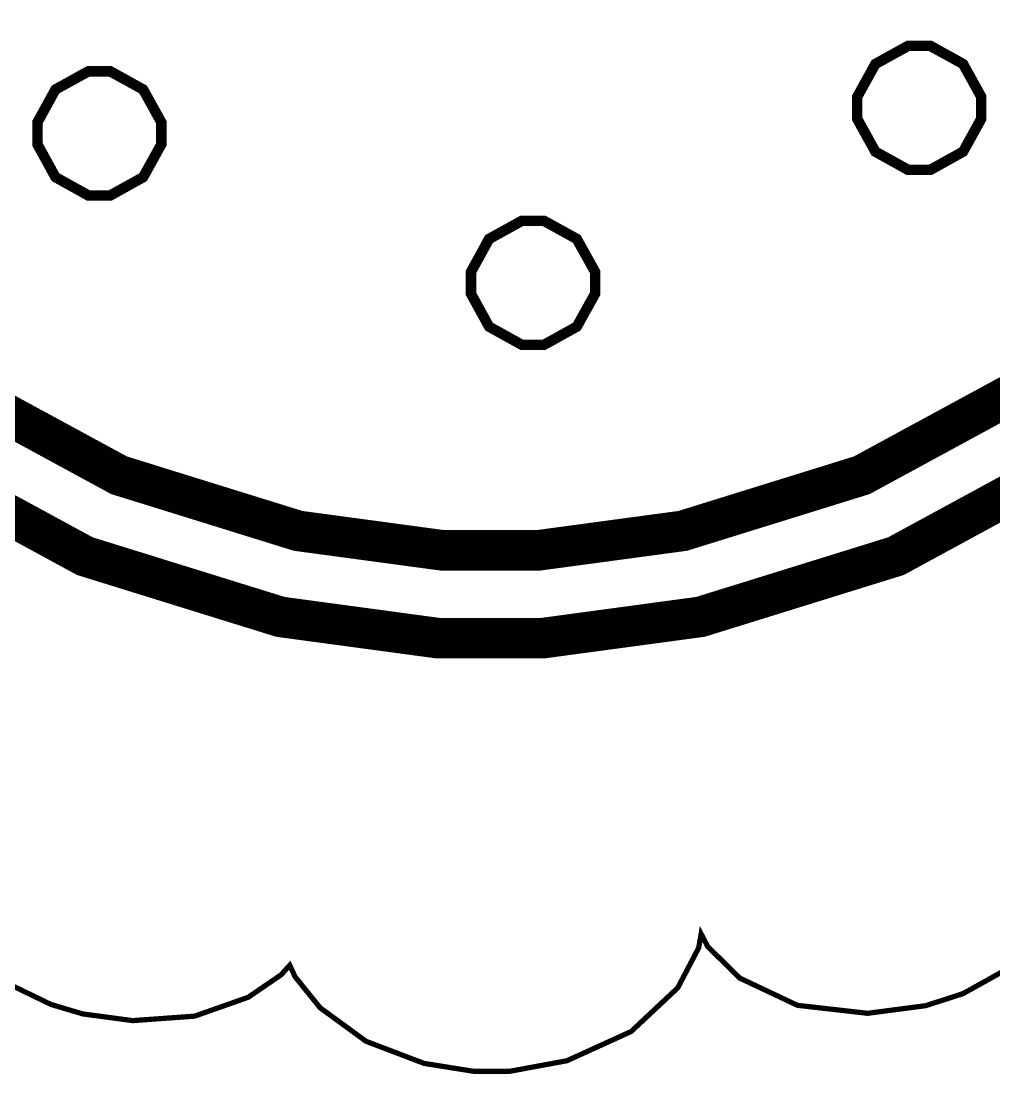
# Model space of a CAD drawing. Extents: x 0.7 to 27.4, y 1.6 to 10.2.
# Drawn here: x 4.814 to 5.31, y 4.942 to 5.48 of the extents above; entities that cross this region are included whole.
import ezdxf

# ---------------------------------------------------------------- set-up
doc = ezdxf.new("R2010")
doc.units = 0
doc.header["$MEASUREMENT"] = 0
doc.layers.add('Layer1', color=50, linetype='Continuous')

msp = doc.modelspace()

# ---------------------------------------------------------------- linework, layer by layer
at = {"color": 0}
for points, const_width in [([(4.75592, 5.25553), (4.84625, 5.20649), (4.94607, 5.17551), (5.02647, 5.16465), (5.05328, 5.16465), (5.08003, 5.16465), (5.16043, 5.17551), (5.26025, 5.20649), (5.35058, 5.25553), (5.42931, 5.32047), (5.49425, 5.39919), (5.54329, 5.48953), (5.57428, 5.58942), (5.58513, 5.66982), (5.58513, 5.69656), (5.58513, 5.72336), (5.57428, 5.80376), (5.54329, 5.9036), (5.49425, 5.99393)], 0.02067), ([(4.75592, 5.25553), (4.84625, 5.20649), (4.94607, 5.17551), (5.02647, 5.16465), (5.05328, 5.16465), (5.08003, 5.16465), (5.16043, 5.17551), (5.26025, 5.20649), (5.35058, 5.25553), (5.42931, 5.32047), (5.49425, 5.39919), (5.54329, 5.48953), (5.57428, 5.58942), (5.58513, 5.66982), (5.58513, 5.69656), (5.58513, 5.72336), (5.57428, 5.80376), (5.54329, 5.9036), (5.49425, 5.99393)], 0.02067), ([(4.75592, 5.25553), (4.84625, 5.20649), (4.94607, 5.17551), (5.02647, 5.16465), (5.05328, 5.16465), (5.08003, 5.16465), (5.16043, 5.17551), (5.26025, 5.20649), (5.35058, 5.25553), (5.42931, 5.32047), (5.49425, 5.39919), (5.54329, 5.48953), (5.57428, 5.58942), (5.58513, 5.66982), (5.58513, 5.69656), (5.58513, 5.72336), (5.57428, 5.80376), (5.54329, 5.9036), (5.49425, 5.99393)], 0.02067), ([(4.75592, 5.25553), (4.84625, 5.20649), (4.94607, 5.17551), (5.02647, 5.16465), (5.05328, 5.16465), (5.08003, 5.16465), (5.16043, 5.17551), (5.26025, 5.20649), (5.35058, 5.25553), (5.42931, 5.32047), (5.49425, 5.39919), (5.54329, 5.48953), (5.57428, 5.58936), (5.58513, 5.66976), (5.58513, 5.6965), (5.58513, 5.72331), (5.57428, 5.80371), (5.54329, 5.9036), (5.49425, 5.99393)], 0.02067), ([(4.75592, 5.25553), (4.84625, 5.20649), (4.94607, 5.17551), (5.02647, 5.16465), (5.05328, 5.16465), (5.08003, 5.16465), (5.16043, 5.17551), (5.26025, 5.20649), (5.35058, 5.25553), (5.42931, 5.32047), (5.49425, 5.39919), (5.54329, 5.48953), (5.57428, 5.58936), (5.58513, 5.66976), (5.58513, 5.6965), (5.58513, 5.72331), (5.57428, 5.80371), (5.54329, 5.9036), (5.49425, 5.99393)], 0.02067), ([(4.75592, 5.25553), (4.84625, 5.20649), (4.94607, 5.17551), (5.02647, 5.16465), (5.05328, 5.16465), (5.08003, 5.16465), (5.16043, 5.17551), (5.26025, 5.20649), (5.35058, 5.25553), (5.42931, 5.32047), (5.49425, 5.39919), (5.54329, 5.48953), (5.57428, 5.58936), (5.58513, 5.66976), (5.58513, 5.6965), (5.58513, 5.72331), (5.57428, 5.80371), (5.54329, 5.9036), (5.49425, 5.99393)], 0.02067), ([(4.75592, 5.25553), (4.84625, 5.20649), (4.94607, 5.17551), (5.02647, 5.16465), (5.05328, 5.16465), (5.08003, 5.16465), (5.16043, 5.17551), (5.26025, 5.20649), (5.35058, 5.25553), (5.42931, 5.32047), (5.49425, 5.39919), (5.54329, 5.48953), (5.57428, 5.58936), (5.58513, 5.66976), (5.58513, 5.6965), (5.58513, 5.72331), (5.57428, 5.80371), (5.54329, 5.9036), (5.49425, 5.99393)], 0.02067), ([(4.75592, 5.25553), (4.84625, 5.20649), (4.94607, 5.17551), (5.02647, 5.16465), (5.05328, 5.16465), (5.08003, 5.16465), (5.16043, 5.17551), (5.26025, 5.20649), (5.35058, 5.25553), (5.42931, 5.32047), (5.49425, 5.39919), (5.54329, 5.48953), (5.57428, 5.58936), (5.58513, 5.66976), (5.58513, 5.6965), (5.58513, 5.72331), (5.57428, 5.80371), (5.54329, 5.90354), (5.49425, 5.99393)], 0.02067), ([(4.75592, 5.25553), (4.84625, 5.20649), (4.94607, 5.17551), (5.02647, 5.16465), (5.05328, 5.16465), (5.08003, 5.16465), (5.16043, 5.17551), (5.26025, 5.20649), (5.35058, 5.25553), (5.42931, 5.32047), (5.49425, 5.39919), (5.54329, 5.48953), (5.57428, 5.58936), (5.58513, 5.66976), (5.58513, 5.6965), (5.58513, 5.72331), (5.57428, 5.80371), (5.54329, 5.90354), (5.49425, 5.99393)], 0.02067), ([(4.75592, 5.25553), (4.84625, 5.20649), (4.94607, 5.17551), (5.02647, 5.16465), (5.05328, 5.16465), (5.08003, 5.16465), (5.16043, 5.17551), (5.26025, 5.20649), (5.35058, 5.25553), (5.42931, 5.32047), (5.49425, 5.39919), (5.54329, 5.48953), (5.57428, 5.58936), (5.58513, 5.66976), (5.58513, 5.6965), (5.58513, 5.72331), (5.57428, 5.80371), (5.54329, 5.90354), (5.49425, 5.99387)], 0.02067), ([(4.75592, 5.25553), (4.84625, 5.20649), (4.94607, 5.17551), (5.02647, 5.16465), (5.05328, 5.16465), (5.08003, 5.16465), (5.16043, 5.17551), (5.26025, 5.20649), (5.35058, 5.25553), (5.42931, 5.32047), (5.49425, 5.39919), (5.54329, 5.48953), (5.57428, 5.58936), (5.58513, 5.66976), (5.58513, 5.6965), (5.58513, 5.72331), (5.57428, 5.80371), (5.54329, 5.90354), (5.49425, 5.99387)], 0.02067), ([(4.75592, 5.25553), (4.84625, 5.20649), (4.94607, 5.17551), (5.02647, 5.16465), (5.05328, 5.16465), (5.08003, 5.16465), (5.16043, 5.17551), (5.26025, 5.20649), (5.35058, 5.25553), (5.42931, 5.32047), (5.49425, 5.39919), (5.54329, 5.48953), (5.57428, 5.58936), (5.58513, 5.66976), (5.58513, 5.6965), (5.58513, 5.72331), (5.57428, 5.80371), (5.54329, 5.90354), (5.49425, 5.99387)], 0.02067), ([(4.75592, 5.25553), (4.84625, 5.20649), (4.94607, 5.17551), (5.02647, 5.16465), (5.05328, 5.16465), (5.08003, 5.16465), (5.16043, 5.17551), (5.26025, 5.20649), (5.35058, 5.25553), (5.42931, 5.32047), (5.49425, 5.39919), (5.54329, 5.48953), (5.57428, 5.58936), (5.58513, 5.66976), (5.58513, 5.6965), (5.58513, 5.72331), (5.57428, 5.80371), (5.54329, 5.90354), (5.49425, 5.99387)], 0.02067), ([(4.75592, 5.25553), (4.84625, 5.20649), (4.94607, 5.17551), (5.02647, 5.16465), (5.05328, 5.16465), (5.08003, 5.16465), (5.16043, 5.17551), (5.26025, 5.20649), (5.35058, 5.25553), (5.42931, 5.32047), (5.49425, 5.39919), (5.54329, 5.48953), (5.57428, 5.58936), (5.58513, 5.66976), (5.58513, 5.6965), (5.58513, 5.72331), (5.57428, 5.80371), (5.54329, 5.90354), (5.49425, 5.99387)], 0.02067), ([(4.75592, 5.25549), (4.84625, 5.20643), (4.94607, 5.17546), (5.02647, 5.16461), (5.05328, 5.16461), (5.08003, 5.16461), (5.16043, 5.17546), (5.26025, 5.20643), (5.35058, 5.25549), (5.42931, 5.32042), (5.49425, 5.39914), (5.54329, 5.48953), (5.57428, 5.58936), (5.58513, 5.66976), (5.58513, 5.6965), (5.58513, 5.72331), (5.57428, 5.80371), (5.54329, 5.90354), (5.49425, 5.99387)], 0.02067), ([(4.75592, 5.25549), (4.84625, 5.20643), (4.94607, 5.17546), (5.02647, 5.16461), (5.05328, 5.16461), (5.08003, 5.16461), (5.16043, 5.17546), (5.26025, 5.20643), (5.35058, 5.25549), (5.42931, 5.32042), (5.49425, 5.39914), (5.54329, 5.48947), (5.57428, 5.58936), (5.58513, 5.66976), (5.58513, 5.6965), (5.58513, 5.72331), (5.57428, 5.80371), (5.54329, 5.90354), (5.49425, 5.99387)], 0.02067), ([(4.75592, 5.25549), (4.84625, 5.20643), (4.94607, 5.17546), (5.02647, 5.16461), (5.05328, 5.16461), (5.08003, 5.16461), (5.16043, 5.17546), (5.26025, 5.20643), (5.35058, 5.25549), (5.42931, 5.32042), (5.49425, 5.39914), (5.54329, 5.48947), (5.57428, 5.58936), (5.58513, 5.66976), (5.58513, 5.6965), (5.58513, 5.72331), (5.57428, 5.80371), (5.54329, 5.90354), (5.49425, 5.99387)], 0.02067), ([(4.75592, 5.25549), (4.84625, 5.20643), (4.94607, 5.17546), (5.02647, 5.16461), (5.05328, 5.16461), (5.08003, 5.16461), (5.16043, 5.17546), (5.26025, 5.20643), (5.35058, 5.25549), (5.42931, 5.32042), (5.49425, 5.39914), (5.54329, 5.48947), (5.57428, 5.58936), (5.58513, 5.66976), (5.58513, 5.6965), (5.58513, 5.72331), (5.57428, 5.80371), (5.54329, 5.90354), (5.49425, 5.99387)], 0.02067), ([(4.75592, 5.25549), (4.84625, 5.20643), (4.94607, 5.17546), (5.02647, 5.16461), (5.05328, 5.16461), (5.08003, 5.16461), (5.16043, 5.17546), (5.26025, 5.20643), (5.35058, 5.25549), (5.42931, 5.32042), (5.49425, 5.39914), (5.54329, 5.48947), (5.57428, 5.58936), (5.58513, 5.66976), (5.58513, 5.6965), (5.58513, 5.72331), (5.57428, 5.80371), (5.54329, 5.90354), (5.49425, 5.99387)], 0.02067), ([(4.75592, 5.25549), (4.84625, 5.20643), (4.94607, 5.17546), (5.02647, 5.16461), (5.05328, 5.16461), (5.08003, 5.16461), (5.16043, 5.17546), (5.26025, 5.20643), (5.35058, 5.25549), (5.42931, 5.32042), (5.49425, 5.39914), (5.54329, 5.48947), (5.57428, 5.58931), (5.58513, 5.66971), (5.58513, 5.69646), (5.58513, 5.72325), (5.57428, 5.80365), (5.54329, 5.90354), (5.49425, 5.99387)], 0.02067), ([(4.75592, 5.25549), (4.84625, 5.20643), (4.94607, 5.17546), (5.02647, 5.16461), (5.05328, 5.16461), (5.08003, 5.16461), (5.16043, 5.17546), (5.26025, 5.20643), (5.35058, 5.25549), (5.42931, 5.32042), (5.49425, 5.39914), (5.54329, 5.48947), (5.57428, 5.58931), (5.58513, 5.66971), (5.58513, 5.69646), (5.58513, 5.72325), (5.57428, 5.80365), (5.54329, 5.90354), (5.49425, 5.99387)], 0.02067), ([(4.78093, 5.29269), (4.86367, 5.24778), (4.95508, 5.2194), (5.02869, 5.20947), (5.05328, 5.20947), (5.07781, 5.20947), (5.15142, 5.2194), (5.24283, 5.24778), (5.32557, 5.29269), (5.39763, 5.35215), (5.45708, 5.42426), (5.50201, 5.507), (5.53039, 5.59842), (5.54031, 5.67204), (5.54031, 5.69656), (5.54031, 5.72114), (5.53039, 5.79476), (5.50201, 5.88618), (5.45708, 5.96892)], 0.02067), ([(4.78093, 5.29269), (4.86367, 5.24778), (4.95508, 5.2194), (5.02869, 5.20947), (5.05328, 5.20947), (5.07781, 5.20947), (5.15142, 5.2194), (5.24283, 5.24778), (5.32557, 5.29269), (5.39763, 5.35215), (5.45708, 5.42426), (5.50201, 5.507), (5.53039, 5.59842), (5.54031, 5.67204), (5.54031, 5.69656), (5.54031, 5.72114), (5.53039, 5.79476), (5.50201, 5.88618), (5.45708, 5.96892)], 0.02067), ([(4.78093, 5.29269), (4.86367, 5.24778), (4.95508, 5.2194), (5.02869, 5.20947), (5.05328, 5.20947), (5.07781, 5.20947), (5.15142, 5.2194), (5.24283, 5.24778), (5.32557, 5.29269), (5.39763, 5.35215), (5.45708, 5.42426), (5.50201, 5.507), (5.53039, 5.59842), (5.54031, 5.67204), (5.54031, 5.69656), (5.54031, 5.72114), (5.53039, 5.79476), (5.50201, 5.88618), (5.45708, 5.96892)], 0.02067), ([(4.78093, 5.29269), (4.86367, 5.24778), (4.95508, 5.2194), (5.02869, 5.20947), (5.05328, 5.20947), (5.07781, 5.20947), (5.15142, 5.2194), (5.24283, 5.24778), (5.32557, 5.29269), (5.39763, 5.35215), (5.45708, 5.42421), (5.50201, 5.50694), (5.53039, 5.59836), (5.54031, 5.67199), (5.54031, 5.6965), (5.54031, 5.72108), (5.53039, 5.79471), (5.50201, 5.88612), (5.45708, 5.96886)], 0.02067), ([(4.78093, 5.29269), (4.86367, 5.24778), (4.95508, 5.2194), (5.02869, 5.20947), (5.05328, 5.20947), (5.07781, 5.20947), (5.15142, 5.2194), (5.24283, 5.24778), (5.32557, 5.29269), (5.39763, 5.35215), (5.45708, 5.42421), (5.50201, 5.50694), (5.53039, 5.59836), (5.54031, 5.67199), (5.54031, 5.6965), (5.54031, 5.72108), (5.53039, 5.79471), (5.50201, 5.88612), (5.45708, 5.96886)], 0.02067), ([(4.78093, 5.29269), (4.86367, 5.24778), (4.95508, 5.2194), (5.02869, 5.20947), (5.05328, 5.20947), (5.07781, 5.20947), (5.15142, 5.2194), (5.24283, 5.24778), (5.32557, 5.29269), (5.39763, 5.35215), (5.45708, 5.42421), (5.50201, 5.50694), (5.53039, 5.59836), (5.54031, 5.67199), (5.54031, 5.6965), (5.54031, 5.72108), (5.53039, 5.79471), (5.50201, 5.88612), (5.45708, 5.96886)], 0.02067), ([(4.78093, 5.29269), (4.86367, 5.24778), (4.95508, 5.2194), (5.02869, 5.20947), (5.05328, 5.20947), (5.07781, 5.20947), (5.15142, 5.2194), (5.24283, 5.24778), (5.32557, 5.29269), (5.39763, 5.35215), (5.45708, 5.42421), (5.50201, 5.50694), (5.53039, 5.59836), (5.54031, 5.67199), (5.54031, 5.6965), (5.54031, 5.72108), (5.53039, 5.79471), (5.50201, 5.88612), (5.45708, 5.96886)], 0.02067), ([(4.78093, 5.29269), (4.86367, 5.24778), (4.95508, 5.2194), (5.02869, 5.20947), (5.05328, 5.20947), (5.07781, 5.20947), (5.15142, 5.2194), (5.24283, 5.24778), (5.32557, 5.29269), (5.39763, 5.35215), (5.45708, 5.42421), (5.50201, 5.50694), (5.53039, 5.59836), (5.54031, 5.67199), (5.54031, 5.6965), (5.54031, 5.72108), (5.53039, 5.79471), (5.50201, 5.88612), (5.45708, 5.96886)], 0.02067), ([(4.78093, 5.29269), (4.86367, 5.24778), (4.95508, 5.2194), (5.02869, 5.20947), (5.05328, 5.20947), (5.07781, 5.20947), (5.15142, 5.2194), (5.24283, 5.24778), (5.32557, 5.29269), (5.39763, 5.35215), (5.45708, 5.42421), (5.50201, 5.50694), (5.53039, 5.59836), (5.54031, 5.67199), (5.54031, 5.6965), (5.54031, 5.72108), (5.53039, 5.79471), (5.50201, 5.88612), (5.45708, 5.96886)], 0.02067), ([(4.78093, 5.29264), (4.86367, 5.24778), (4.95508, 5.21935), (5.02869, 5.20942), (5.05328, 5.20942), (5.07781, 5.20942), (5.15142, 5.21935), (5.24283, 5.24772), (5.32557, 5.29264), (5.39763, 5.35211), (5.45708, 5.42421), (5.50201, 5.50694), (5.53039, 5.59836), (5.54031, 5.67199), (5.54031, 5.6965), (5.54031, 5.72108), (5.53039, 5.79471), (5.50201, 5.88612), (5.45708, 5.96886)], 0.02067), ([(4.78093, 5.29264), (4.86367, 5.24772), (4.95508, 5.21935), (5.02869, 5.20942), (5.05328, 5.20942), (5.07781, 5.20942), (5.15142, 5.21935), (5.24283, 5.24772), (5.32557, 5.29264), (5.39763, 5.35211), (5.45708, 5.42421), (5.50201, 5.50694), (5.53039, 5.59836), (5.54031, 5.67199), (5.54031, 5.6965), (5.54031, 5.72108), (5.53039, 5.79471), (5.50201, 5.88612), (5.45708, 5.96886)], 0.02067), ([(4.78093, 5.29264), (4.86367, 5.24772), (4.95508, 5.21935), (5.02869, 5.20942), (5.05328, 5.20942), (5.07781, 5.20942), (5.15142, 5.21935), (5.24283, 5.24772), (5.32557, 5.29264), (5.39763, 5.35211), (5.45708, 5.42421), (5.50201, 5.50694), (5.53039, 5.59836), (5.54031, 5.67199), (5.54031, 5.6965), (5.54031, 5.72108), (5.53039, 5.79471), (5.50201, 5.88612), (5.45708, 5.96886)], 0.02067), ([(4.78093, 5.29264), (4.86367, 5.24772), (4.95508, 5.21935), (5.02869, 5.20942), (5.05328, 5.20942), (5.07781, 5.20942), (5.15142, 5.21935), (5.24283, 5.24772), (5.32557, 5.29264), (5.39763, 5.35211), (5.45708, 5.42421), (5.50201, 5.50694), (5.53039, 5.59836), (5.54031, 5.67199), (5.54031, 5.6965), (5.54031, 5.72108), (5.53039, 5.79471), (5.50201, 5.88612), (5.45708, 5.96886)], 0.02067), ([(4.78093, 5.29264), (4.86367, 5.24772), (4.95508, 5.21935), (5.02869, 5.20942), (5.05328, 5.20942), (5.07781, 5.20942), (5.15142, 5.21935), (5.24283, 5.24772), (5.32557, 5.29264), (5.39763, 5.35211), (5.45708, 5.42421), (5.50201, 5.50694), (5.53039, 5.59836), (5.54031, 5.67199), (5.54031, 5.6965), (5.54031, 5.72108), (5.53039, 5.79471), (5.50201, 5.88612), (5.45708, 5.96886)], 0.02067), ([(4.78093, 5.29264), (4.86367, 5.24772), (4.95508, 5.21935), (5.02869, 5.20942), (5.05328, 5.20942), (5.07781, 5.20942), (5.15142, 5.21935), (5.24283, 5.24772), (5.32557, 5.29264), (5.39763, 5.35211), (5.45708, 5.42421), (5.50201, 5.50694), (5.53039, 5.59836), (5.54031, 5.67199), (5.54031, 5.6965), (5.54031, 5.72108), (5.53039, 5.79471), (5.50201, 5.88612), (5.45708, 5.96886)], 0.02067), ([(4.78093, 5.29264), (4.86367, 5.24772), (4.95508, 5.21935), (5.02869, 5.20942), (5.05328, 5.20942), (5.07781, 5.20942), (5.15142, 5.21935), (5.24283, 5.24772), (5.32557, 5.29264), (5.39763, 5.35211), (5.45708, 5.42421), (5.50201, 5.50694), (5.53039, 5.59836), (5.54031, 5.67199), (5.54031, 5.6965), (5.54031, 5.72108), (5.53039, 5.79471), (5.50201, 5.88612), (5.45708, 5.96886)], 0.02067), ([(4.78093, 5.29264), (4.86367, 5.24772), (4.95508, 5.21935), (5.02869, 5.20942), (5.05328, 5.20942), (5.07781, 5.20942), (5.15142, 5.21935), (5.24283, 5.24772), (5.32557, 5.29264), (5.39763, 5.35211), (5.45708, 5.42421), (5.50201, 5.50694), (5.53039, 5.59836), (5.54031, 5.67199), (5.54031, 5.6965), (5.54031, 5.72108), (5.53039, 5.79471), (5.50201, 5.88612), (5.45708, 5.96886)], 0.02067), ([(4.78093, 5.29264), (4.86367, 5.24772), (4.95508, 5.21935), (5.02869, 5.20942), (5.05328, 5.20942), (5.07781, 5.20942), (5.15142, 5.21935), (5.24283, 5.24772), (5.32557, 5.29264), (5.39763, 5.35211), (5.45708, 5.42421), (5.50201, 5.50694), (5.53039, 5.59836), (5.54031, 5.67199), (5.54031, 5.6965), (5.54031, 5.72108), (5.53039, 5.79471), (5.50201, 5.88612), (5.45708, 5.96886)], 0.02067), ([(4.78093, 5.29264), (4.86367, 5.24772), (4.95508, 5.21935), (5.02869, 5.20942), (5.05328, 5.20942), (5.07781, 5.20942), (5.15142, 5.21935), (5.24283, 5.24772), (5.32557, 5.29264), (5.39763, 5.35211), (5.45708, 5.42415), (5.50201, 5.50689), (5.53039, 5.59831), (5.54031, 5.67193), (5.54031, 5.69646), (5.54031, 5.72103), (5.53039, 5.79465), (5.50201, 5.88607), (5.45708, 5.96881)], 0.02067), ([(4.78093, 5.29264), (4.86367, 5.24772), (4.95508, 5.21935), (5.02869, 5.20942), (5.05328, 5.20942), (5.07781, 5.20942), (5.15142, 5.21935), (5.24283, 5.24772), (5.32557, 5.29264), (5.39763, 5.35211), (5.45708, 5.42415), (5.50201, 5.50689), (5.53039, 5.59831), (5.54031, 5.67193), (5.54031, 5.69646), (5.54031, 5.72103), (5.53039, 5.79465), (5.50201, 5.88607), (5.45708, 5.96881)], 0.02067), ([(4.78093, 5.29264), (4.86367, 5.24772), (4.95508, 5.21935), (5.02869, 5.20942), (5.05328, 5.20942), (5.07781, 5.20942), (5.15142, 5.21935), (5.24283, 5.24772), (5.32557, 5.29264), (5.39763, 5.35211), (5.45708, 5.42415), (5.50201, 5.50689), (5.53039, 5.59831), (5.54031, 5.67193), (5.54031, 5.69646), (5.54031, 5.72103), (5.53039, 5.79465), (5.50201, 5.88607), (5.45708, 5.96881)], 0.02067), ([(5.05328, 5.20947), (5.05328, 5.20942)], 0.02067), ([(5.05328, 5.16465), (5.05328, 5.16461)], 0.02067), ([(5.32275, 4.99897), (5.29465, 4.98329), (5.28467, 4.98004), (5.27533, 4.97706), (5.24582, 4.97319), (5.21001, 4.97726), (5.18056, 4.99115), (5.16417, 5.00726), (5.16081, 5.01372), (5.15956, 5.00657), (5.14887, 4.98617), (5.12511, 4.96392), (5.09233, 4.949), (5.06304, 4.94358), (5.05328, 4.94358), (5.04476, 4.94358), (5.01937, 4.94764), (4.98981, 4.95888), (4.96631, 4.97601), (4.95356, 4.99181), (4.95079, 4.99772), (4.9464, 4.99283), (4.92964, 4.98139), (4.90224, 4.97174), (4.87067, 4.96946), (4.84517, 4.97287), (4.83708, 4.97526), (4.82894, 4.97771), (4.80572, 4.98893)], 0.00266)]:
    msp.add_lwpolyline(points, dxfattribs=dict(at, const_width=const_width))
at = {"layer": 'Layer1', "color": 2, "const_width": 0.00531}
for points in [[(5.27219, 5.4669), (5.26654, 5.4669), (5.24978, 5.45763), (5.2405, 5.44086), (5.2405, 5.43522), (5.2405, 5.42964), (5.24978, 5.41287), (5.26654, 5.4036), (5.27219, 5.4036), (5.27778, 5.4036), (5.29454, 5.41287), (5.30382, 5.42964), (5.30382, 5.43522), (5.30382, 5.44086), (5.29454, 5.45763), (5.27778, 5.4669), (5.27219, 5.4669)], [(5.27219, 5.46685), (5.26654, 5.46685), (5.24978, 5.45763), (5.2405, 5.44086), (5.2405, 5.43522), (5.2405, 5.42964), (5.24978, 5.41287), (5.26654, 5.4036), (5.27219, 5.4036), (5.27778, 5.4036), (5.29454, 5.41287), (5.30382, 5.42964), (5.30382, 5.43522), (5.30382, 5.44086), (5.29454, 5.45763), (5.27778, 5.46685), (5.27219, 5.46685)], [(5.27219, 5.46685), (5.26654, 5.46685), (5.24978, 5.45763), (5.2405, 5.44086), (5.2405, 5.43522), (5.2405, 5.42964), (5.24978, 5.41287), (5.26654, 5.4036), (5.27219, 5.4036), (5.27778, 5.4036), (5.29454, 5.41287), (5.30382, 5.42964), (5.30382, 5.43522), (5.30382, 5.44086), (5.29454, 5.45763), (5.27778, 5.46685), (5.27219, 5.46685)], [(5.27219, 5.46685), (5.26654, 5.46685), (5.24978, 5.45763), (5.2405, 5.44086), (5.2405, 5.43522), (5.2405, 5.42964), (5.24978, 5.41287), (5.26654, 5.4036), (5.27219, 5.4036), (5.27778, 5.4036), (5.29454, 5.41287), (5.30382, 5.42964), (5.30382, 5.43522), (5.30382, 5.44086), (5.29454, 5.45763), (5.27778, 5.46685), (5.27219, 5.46685)], [(5.27219, 5.46685), (5.26654, 5.46685), (5.24978, 5.45763), (5.2405, 5.44086), (5.2405, 5.43522), (5.2405, 5.42964), (5.24978, 5.41287), (5.26654, 5.4036), (5.27219, 5.4036), (5.27778, 5.4036), (5.29454, 5.41287), (5.30382, 5.42964), (5.30382, 5.43522), (5.30382, 5.44086), (5.29454, 5.45763), (5.27778, 5.46685), (5.27219, 5.46685)], [(5.27219, 5.46685), (5.26654, 5.46685), (5.24978, 5.45763), (5.2405, 5.44086), (5.2405, 5.43522), (5.2405, 5.42964), (5.24978, 5.41287), (5.26654, 5.4036), (5.27219, 5.4036), (5.27778, 5.4036), (5.29454, 5.41287), (5.30382, 5.42964), (5.30382, 5.43522), (5.30382, 5.44086), (5.29454, 5.45763), (5.27778, 5.46685), (5.27219, 5.46685)], [(5.27219, 5.46685), (5.26654, 5.46685), (5.24978, 5.45763), (5.2405, 5.44086), (5.2405, 5.43522), (5.2405, 5.42964), (5.24978, 5.41287), (5.26654, 5.4036), (5.27219, 5.4036), (5.27778, 5.4036), (5.29454, 5.41287), (5.30382, 5.42964), (5.30382, 5.43522), (5.30382, 5.44086), (5.29454, 5.45763), (5.27778, 5.46685), (5.27219, 5.46685)], [(5.27219, 5.46685), (5.26654, 5.46685), (5.24978, 5.45763), (5.2405, 5.44086), (5.2405, 5.43522), (5.2405, 5.42964), (5.24978, 5.41287), (5.26654, 5.4036), (5.27219, 5.4036), (5.27778, 5.4036), (5.29454, 5.41287), (5.30382, 5.42964), (5.30382, 5.43522), (5.30382, 5.44086), (5.29454, 5.45763), (5.27778, 5.46685), (5.27219, 5.46685)], [(5.27219, 5.46685), (5.26654, 5.46685), (5.24978, 5.45763), (5.2405, 5.44086), (5.2405, 5.43522), (5.2405, 5.42964), (5.24978, 5.41287), (5.26654, 5.4036), (5.27219, 5.4036), (5.27778, 5.4036), (5.29454, 5.41287), (5.30382, 5.42964), (5.30382, 5.43522), (5.30382, 5.44086), (5.29454, 5.45763), (5.27778, 5.46685), (5.27219, 5.46685)], [(5.27219, 5.46685), (5.26654, 5.46685), (5.24978, 5.45763), (5.2405, 5.44086), (5.2405, 5.43522), (5.2405, 5.42964), (5.24978, 5.41287), (5.26654, 5.4036), (5.27219, 5.4036), (5.27778, 5.4036), (5.29454, 5.41287), (5.30382, 5.42964), (5.30382, 5.43522), (5.30382, 5.44086), (5.29454, 5.45763), (5.27778, 5.46685), (5.27219, 5.46685)], [(5.27219, 5.46685), (5.26654, 5.46685), (5.24978, 5.45763), (5.2405, 5.44086), (5.2405, 5.43522), (5.2405, 5.42964), (5.24978, 5.41287), (5.26654, 5.4036), (5.27219, 5.4036), (5.27778, 5.4036), (5.29454, 5.41287), (5.30382, 5.42964), (5.30382, 5.43522), (5.30382, 5.44086), (5.29454, 5.45763), (5.27778, 5.46685), (5.27219, 5.46685)], [(5.27219, 5.46685), (5.26654, 5.46685), (5.24978, 5.45763), (5.2405, 5.44086), (5.2405, 5.43522), (5.2405, 5.42964), (5.24978, 5.41287), (5.26654, 5.4036), (5.27219, 5.4036), (5.27778, 5.4036), (5.29454, 5.41287), (5.30382, 5.42964), (5.30382, 5.43522), (5.30382, 5.44086), (5.29454, 5.45763), (5.27778, 5.46685), (5.27219, 5.46685)], [(5.27219, 5.46685), (5.26654, 5.46685), (5.24978, 5.45763), (5.2405, 5.44086), (5.2405, 5.43522), (5.2405, 5.42964), (5.24978, 5.41287), (5.26654, 5.40354), (5.27219, 5.40354), (5.27778, 5.40354), (5.29454, 5.41287), (5.30382, 5.42964), (5.30382, 5.43522), (5.30382, 5.44086), (5.29454, 5.45763), (5.27778, 5.46685), (5.27219, 5.46685)], [(5.27219, 5.46685), (5.26654, 5.46685), (5.24978, 5.45763), (5.2405, 5.44086), (5.2405, 5.43522), (5.2405, 5.42964), (5.24978, 5.41287), (5.26654, 5.40354), (5.27219, 5.40354), (5.27778, 5.40354), (5.29454, 5.41287), (5.30382, 5.42964), (5.30382, 5.43522), (5.30382, 5.44086), (5.29454, 5.45763), (5.27778, 5.46685), (5.27219, 5.46685)], [(5.27219, 5.46685), (5.26654, 5.46685), (5.24978, 5.45763), (5.2405, 5.44086), (5.2405, 5.43522), (5.2405, 5.42964), (5.24978, 5.41287), (5.26654, 5.40354), (5.27219, 5.40354), (5.27778, 5.40354), (5.29454, 5.41287), (5.30382, 5.42964), (5.30382, 5.43522), (5.30382, 5.44086), (5.29454, 5.45763), (5.27778, 5.46685), (5.27219, 5.46685)], [(5.27219, 5.46685), (5.26654, 5.46685), (5.24978, 5.45763), (5.2405, 5.44086), (5.2405, 5.43522), (5.2405, 5.42964), (5.24978, 5.41287), (5.26654, 5.40354), (5.27219, 5.40354), (5.27778, 5.40354), (5.29454, 5.41287), (5.30382, 5.42964), (5.30382, 5.43522), (5.30382, 5.44086), (5.29454, 5.45763), (5.27778, 5.46685), (5.27219, 5.46685)], [(5.27219, 5.46685), (5.26654, 5.46685), (5.24978, 5.45763), (5.2405, 5.44086), (5.2405, 5.43522), (5.2405, 5.42964), (5.24978, 5.41287), (5.26654, 5.40354), (5.27219, 5.40354), (5.27778, 5.40354), (5.29454, 5.41287), (5.30382, 5.42964), (5.30382, 5.43522), (5.30382, 5.44086), (5.29454, 5.45763), (5.27778, 5.46685), (5.27219, 5.46685)], [(5.27219, 5.46685), (5.26654, 5.46685), (5.24978, 5.45763), (5.2405, 5.44086), (5.2405, 5.43522), (5.2405, 5.42964), (5.24978, 5.41287), (5.26654, 5.40354), (5.27219, 5.40354), (5.27778, 5.40354), (5.29454, 5.41287), (5.30382, 5.42964), (5.30382, 5.43522), (5.30382, 5.44086), (5.29454, 5.45763), (5.27778, 5.46685), (5.27219, 5.46685)], [(5.27219, 5.46685), (5.26654, 5.46685), (5.24978, 5.45763), (5.2405, 5.44086), (5.2405, 5.43522), (5.2405, 5.42964), (5.24978, 5.41287), (5.26654, 5.40354), (5.27219, 5.40354), (5.27778, 5.40354), (5.29454, 5.41287), (5.30382, 5.42964), (5.30382, 5.43522), (5.30382, 5.44086), (5.29454, 5.45763), (5.27778, 5.46685), (5.27219, 5.46685)], [(5.27219, 5.46685), (5.26654, 5.46685), (5.24978, 5.45763), (5.2405, 5.44086), (5.2405, 5.43522), (5.2405, 5.42964), (5.24978, 5.41287), (5.26654, 5.40354), (5.27219, 5.40354), (5.27778, 5.40354), (5.29454, 5.41287), (5.30382, 5.42964), (5.30382, 5.43522), (5.30382, 5.44086), (5.29454, 5.45763), (5.27778, 5.46685), (5.27219, 5.46685)], [(5.27219, 5.46685), (5.26654, 5.46685), (5.24978, 5.45763), (5.2405, 5.44086), (5.2405, 5.43522), (5.2405, 5.42964), (5.24978, 5.41287), (5.26654, 5.40354), (5.27219, 5.40354), (5.27778, 5.40354), (5.29454, 5.41287), (5.30382, 5.42964), (5.30382, 5.43522), (5.30382, 5.44086), (5.29454, 5.45763), (5.27778, 5.46685), (5.27219, 5.46685)], [(4.85363, 5.45389), (4.84799, 5.45389), (4.83122, 5.44461), (4.822, 5.42785), (4.822, 5.42219), (4.822, 5.41661), (4.83122, 5.39985), (4.84799, 5.39057), (4.85363, 5.39057), (4.85921, 5.39057), (4.87597, 5.39985), (4.88525, 5.41661), (4.88525, 5.42219), (4.88525, 5.42785), (4.87597, 5.44461), (4.85921, 5.45389), (4.85363, 5.45389)], [(4.85363, 5.45383), (4.84799, 5.45383), (4.83122, 5.44461), (4.822, 5.42785), (4.822, 5.42219), (4.822, 5.41661), (4.83122, 5.39985), (4.84799, 5.39057), (4.85363, 5.39057), (4.85921, 5.39057), (4.87597, 5.39985), (4.88525, 5.41661), (4.88525, 5.42219), (4.88525, 5.42785), (4.87597, 5.44461), (4.85921, 5.45383), (4.85363, 5.45383)], [(4.85363, 5.45383), (4.84799, 5.45383), (4.83122, 5.44461), (4.822, 5.42785), (4.822, 5.42219), (4.822, 5.41661), (4.83122, 5.39985), (4.84799, 5.39057), (4.85363, 5.39057), (4.85921, 5.39057), (4.87597, 5.39985), (4.88525, 5.41661), (4.88525, 5.42219), (4.88525, 5.42785), (4.87597, 5.44461), (4.85921, 5.45383), (4.85363, 5.45383)], [(4.85363, 5.45383), (4.84799, 5.45383), (4.83122, 5.44461), (4.822, 5.42785), (4.822, 5.42219), (4.822, 5.41661), (4.83122, 5.39985), (4.84799, 5.39057), (4.85363, 5.39057), (4.85921, 5.39057), (4.87597, 5.39985), (4.88525, 5.41661), (4.88525, 5.42219), (4.88525, 5.42785), (4.87597, 5.44461), (4.85921, 5.45383), (4.85363, 5.45383)], [(4.85363, 5.45383), (4.84799, 5.45383), (4.83122, 5.44461), (4.822, 5.42785), (4.822, 5.42219), (4.822, 5.41661), (4.83122, 5.39985), (4.84799, 5.39057), (4.85363, 5.39057), (4.85921, 5.39057), (4.87597, 5.39985), (4.88525, 5.41661), (4.88525, 5.42219), (4.88525, 5.42785), (4.87597, 5.44461), (4.85921, 5.45383), (4.85363, 5.45383)], [(4.85363, 5.45383), (4.84799, 5.45383), (4.83122, 5.44461), (4.822, 5.42785), (4.822, 5.42219), (4.822, 5.41661), (4.83122, 5.39985), (4.84799, 5.39057), (4.85363, 5.39057), (4.85921, 5.39057), (4.87597, 5.39985), (4.88525, 5.41661), (4.88525, 5.42219), (4.88525, 5.42785), (4.87597, 5.44461), (4.85921, 5.45383), (4.85363, 5.45383)], [(4.85363, 5.45383), (4.84799, 5.45383), (4.83122, 5.44461), (4.822, 5.42785), (4.822, 5.42219), (4.822, 5.41661), (4.83122, 5.39985), (4.84799, 5.39057), (4.85363, 5.39057), (4.85921, 5.39057), (4.87597, 5.39985), (4.88525, 5.41661), (4.88525, 5.42219), (4.88525, 5.42785), (4.87597, 5.44461), (4.85921, 5.45383), (4.85363, 5.45383)], [(4.85363, 5.45383), (4.84799, 5.45383), (4.83122, 5.44461), (4.822, 5.42785), (4.822, 5.42219), (4.822, 5.41661), (4.83122, 5.39985), (4.84799, 5.39057), (4.85363, 5.39057), (4.85921, 5.39057), (4.87597, 5.39985), (4.88525, 5.41661), (4.88525, 5.42219), (4.88525, 5.42785), (4.87597, 5.44461), (4.85921, 5.45383), (4.85363, 5.45383)], [(4.85363, 5.45383), (4.84799, 5.45383), (4.83122, 5.44461), (4.822, 5.42785), (4.822, 5.42219), (4.822, 5.41661), (4.83122, 5.39985), (4.84799, 5.39057), (4.85363, 5.39057), (4.85921, 5.39057), (4.87597, 5.39985), (4.88525, 5.41661), (4.88525, 5.42219), (4.88525, 5.42785), (4.87597, 5.44461), (4.85921, 5.45383), (4.85363, 5.45383)], [(4.85363, 5.45383), (4.84799, 5.45383), (4.83122, 5.44461), (4.822, 5.42785), (4.822, 5.42219), (4.822, 5.41661), (4.83122, 5.39985), (4.84799, 5.39057), (4.85363, 5.39057), (4.85921, 5.39057), (4.87597, 5.39985), (4.88525, 5.41661), (4.88525, 5.42219), (4.88525, 5.42785), (4.87597, 5.44461), (4.85921, 5.45383), (4.85363, 5.45383)], [(4.85363, 5.45383), (4.84799, 5.45383), (4.83122, 5.44461), (4.822, 5.42785), (4.822, 5.42219), (4.822, 5.41661), (4.83122, 5.39985), (4.84799, 5.39057), (4.85363, 5.39057), (4.85921, 5.39057), (4.87597, 5.39985), (4.88525, 5.41661), (4.88525, 5.42219), (4.88525, 5.42785), (4.87597, 5.44461), (4.85921, 5.45383), (4.85363, 5.45383)], [(4.85363, 5.45383), (4.84799, 5.45383), (4.83122, 5.44461), (4.822, 5.42785), (4.822, 5.42219), (4.822, 5.41661), (4.83122, 5.39985), (4.84799, 5.39057), (4.85363, 5.39057), (4.85921, 5.39057), (4.87597, 5.39985), (4.88525, 5.41661), (4.88525, 5.42219), (4.88525, 5.42785), (4.87597, 5.44461), (4.85921, 5.45383), (4.85363, 5.45383)], [(4.85363, 5.45383), (4.84799, 5.45383), (4.83122, 5.44461), (4.822, 5.42785), (4.822, 5.42219), (4.822, 5.41661), (4.83122, 5.39985), (4.84799, 5.39051), (4.85363, 5.39051), (4.85921, 5.39051), (4.87597, 5.39985), (4.88525, 5.41661), (4.88525, 5.42219), (4.88525, 5.42785), (4.87597, 5.44461), (4.85921, 5.45383), (4.85363, 5.45383)], [(4.85363, 5.45383), (4.84799, 5.45383), (4.83122, 5.44461), (4.822, 5.42785), (4.822, 5.42219), (4.822, 5.41661), (4.83122, 5.39985), (4.84799, 5.39051), (4.85363, 5.39051), (4.85921, 5.39051), (4.87597, 5.39985), (4.88525, 5.41661), (4.88525, 5.42219), (4.88525, 5.42785), (4.87597, 5.44461), (4.85921, 5.45383), (4.85363, 5.45383)], [(4.85363, 5.45383), (4.84799, 5.45383), (4.83122, 5.44461), (4.822, 5.42785), (4.822, 5.42219), (4.822, 5.41661), (4.83122, 5.39985), (4.84799, 5.39051), (4.85363, 5.39051), (4.85921, 5.39051), (4.87597, 5.39985), (4.88525, 5.41661), (4.88525, 5.42219), (4.88525, 5.42785), (4.87597, 5.44461), (4.85921, 5.45383), (4.85363, 5.45383)], [(4.85363, 5.45383), (4.84799, 5.45383), (4.83122, 5.44461), (4.822, 5.42785), (4.822, 5.42219), (4.822, 5.41661), (4.83122, 5.39985), (4.84799, 5.39051), (4.85363, 5.39051), (4.85921, 5.39051), (4.87597, 5.39985), (4.88525, 5.41661), (4.88525, 5.42219), (4.88525, 5.42785), (4.87597, 5.44461), (4.85921, 5.45383), (4.85363, 5.45383)], [(4.85363, 5.45383), (4.84799, 5.45383), (4.83122, 5.44461), (4.822, 5.42785), (4.822, 5.42219), (4.822, 5.41661), (4.83122, 5.39985), (4.84799, 5.39051), (4.85363, 5.39051), (4.85921, 5.39051), (4.87597, 5.39985), (4.88525, 5.41661), (4.88525, 5.42219), (4.88525, 5.42785), (4.87597, 5.44461), (4.85921, 5.45383), (4.85363, 5.45383)], [(4.85363, 5.45383), (4.84799, 5.45383), (4.83122, 5.44461), (4.822, 5.42785), (4.822, 5.42219), (4.822, 5.41661), (4.83122, 5.39985), (4.84799, 5.39051), (4.85363, 5.39051), (4.85921, 5.39051), (4.87597, 5.39985), (4.88525, 5.41661), (4.88525, 5.42219), (4.88525, 5.42785), (4.87597, 5.44461), (4.85921, 5.45383), (4.85363, 5.45383)], [(4.85363, 5.45383), (4.84799, 5.45383), (4.83122, 5.44461), (4.822, 5.42785), (4.822, 5.42219), (4.822, 5.41661), (4.83122, 5.39985), (4.84799, 5.39051), (4.85363, 5.39051), (4.85921, 5.39051), (4.87597, 5.39985), (4.88525, 5.41661), (4.88525, 5.42219), (4.88525, 5.42785), (4.87597, 5.44461), (4.85921, 5.45383), (4.85363, 5.45383)], [(4.85363, 5.45383), (4.84799, 5.45383), (4.83122, 5.44461), (4.822, 5.42785), (4.822, 5.42219), (4.822, 5.41661), (4.83122, 5.39985), (4.84799, 5.39051), (4.85363, 5.39051), (4.85921, 5.39051), (4.87597, 5.39985), (4.88525, 5.41661), (4.88525, 5.42219), (4.88525, 5.42785), (4.87597, 5.44461), (4.85921, 5.45383), (4.85363, 5.45383)], [(4.85363, 5.45383), (4.84799, 5.45383), (4.83122, 5.44461), (4.822, 5.42785), (4.822, 5.42219), (4.822, 5.41661), (4.83122, 5.39985), (4.84799, 5.39051), (4.85363, 5.39051), (4.85921, 5.39051), (4.87597, 5.39985), (4.88525, 5.41661), (4.88525, 5.42219), (4.88525, 5.42785), (4.87597, 5.44461), (4.85921, 5.45383), (4.85363, 5.45383)], [(5.07497, 5.37761), (5.06933, 5.37761), (5.05257, 5.36838), (5.04335, 5.35157), (5.04335, 5.34592), (5.04335, 5.34033), (5.05257, 5.32357), (5.06933, 5.31429), (5.07497, 5.31429), (5.08057, 5.31429), (5.09733, 5.32357), (5.10667, 5.34033), (5.10667, 5.34592), (5.10667, 5.35157), (5.09733, 5.36838), (5.08057, 5.37761), (5.07497, 5.37761)], [(5.07497, 5.37761), (5.06933, 5.37761), (5.05257, 5.36833), (5.04335, 5.35157), (5.04335, 5.34592), (5.04335, 5.34033), (5.05257, 5.32357), (5.06933, 5.31429), (5.07497, 5.31429), (5.08057, 5.31429), (5.09733, 5.32357), (5.10667, 5.34033), (5.10667, 5.34592), (5.10667, 5.35157), (5.09733, 5.36833), (5.08057, 5.37761), (5.07497, 5.37761)], [(5.07497, 5.37756), (5.06933, 5.37756), (5.05257, 5.36833), (5.04335, 5.35157), (5.04335, 5.34592), (5.04335, 5.34033), (5.05257, 5.32357), (5.06933, 5.31429), (5.07497, 5.31429), (5.08057, 5.31429), (5.09733, 5.32357), (5.10667, 5.34033), (5.10667, 5.34592), (5.10667, 5.35157), (5.09733, 5.36833), (5.08057, 5.37756), (5.07497, 5.37756)], [(5.07497, 5.37756), (5.06933, 5.37756), (5.05257, 5.36833), (5.04335, 5.35157), (5.04335, 5.34592), (5.04335, 5.34033), (5.05257, 5.32357), (5.06933, 5.31429), (5.07497, 5.31429), (5.08057, 5.31429), (5.09733, 5.32357), (5.10667, 5.34033), (5.10667, 5.34592), (5.10667, 5.35157), (5.09733, 5.36833), (5.08057, 5.37756), (5.07497, 5.37756)], [(5.07497, 5.37756), (5.06933, 5.37756), (5.05257, 5.36833), (5.04335, 5.35157), (5.04335, 5.34592), (5.04335, 5.34033), (5.05257, 5.32357), (5.06933, 5.31429), (5.07497, 5.31429), (5.08057, 5.31429), (5.09733, 5.32357), (5.10667, 5.34033), (5.10667, 5.34592), (5.10667, 5.35157), (5.09733, 5.36833), (5.08057, 5.37756), (5.07497, 5.37756)], [(5.07497, 5.37756), (5.06933, 5.37756), (5.05257, 5.36833), (5.04335, 5.35157), (5.04335, 5.34592), (5.04335, 5.34033), (5.05257, 5.32357), (5.06933, 5.31429), (5.07497, 5.31429), (5.08057, 5.31429), (5.09733, 5.32357), (5.10667, 5.34033), (5.10667, 5.34592), (5.10667, 5.35157), (5.09733, 5.36833), (5.08057, 5.37756), (5.07497, 5.37756)], [(5.07497, 5.37756), (5.06933, 5.37756), (5.05257, 5.36833), (5.04335, 5.35157), (5.04335, 5.34592), (5.04335, 5.34033), (5.05257, 5.32357), (5.06933, 5.31429), (5.07497, 5.31429), (5.08057, 5.31429), (5.09733, 5.32357), (5.10667, 5.34033), (5.10667, 5.34592), (5.10667, 5.35157), (5.09733, 5.36833), (5.08057, 5.37756), (5.07497, 5.37756)], [(5.07497, 5.37756), (5.06933, 5.37756), (5.05257, 5.36833), (5.04335, 5.35157), (5.04335, 5.34592), (5.04335, 5.34033), (5.05257, 5.32357), (5.06933, 5.31429), (5.07497, 5.31429), (5.08057, 5.31429), (5.09733, 5.32357), (5.10667, 5.34033), (5.10667, 5.34592), (5.10667, 5.35157), (5.09733, 5.36833), (5.08057, 5.37756), (5.07497, 5.37756)], [(5.07497, 5.37756), (5.06933, 5.37756), (5.05257, 5.36833), (5.04335, 5.35157), (5.04335, 5.34592), (5.04335, 5.34033), (5.05257, 5.32357), (5.06933, 5.31429), (5.07497, 5.31429), (5.08057, 5.31429), (5.09733, 5.32357), (5.10667, 5.34033), (5.10667, 5.34592), (5.10667, 5.35157), (5.09733, 5.36833), (5.08057, 5.37756), (5.07497, 5.37756)], [(5.07497, 5.37756), (5.06933, 5.37756), (5.05257, 5.36833), (5.04335, 5.35157), (5.04335, 5.34592), (5.04335, 5.34033), (5.05257, 5.32357), (5.06933, 5.31429), (5.07497, 5.31429), (5.08057, 5.31429), (5.09733, 5.32357), (5.10667, 5.34033), (5.10667, 5.34592), (5.10667, 5.35157), (5.09733, 5.36833), (5.08057, 5.37756), (5.07497, 5.37756)], [(5.07497, 5.37756), (5.06933, 5.37756), (5.05257, 5.36833), (5.04335, 5.35157), (5.04335, 5.34592), (5.04335, 5.34033), (5.05257, 5.32357), (5.06933, 5.31429), (5.07497, 5.31429), (5.08057, 5.31429), (5.09733, 5.32357), (5.10667, 5.34033), (5.10667, 5.34592), (5.10667, 5.35157), (5.09733, 5.36833), (5.08057, 5.37756), (5.07497, 5.37756)], [(5.07497, 5.37756), (5.06933, 5.37756), (5.05257, 5.36833), (5.04335, 5.35157), (5.04335, 5.34592), (5.04335, 5.34033), (5.05257, 5.32357), (5.06933, 5.31429), (5.07497, 5.31429), (5.08057, 5.31429), (5.09733, 5.32357), (5.10667, 5.34033), (5.10667, 5.34592), (5.10667, 5.35157), (5.09733, 5.36833), (5.08057, 5.37756), (5.07497, 5.37756)], [(5.07497, 5.37756), (5.06933, 5.37756), (5.05257, 5.36833), (5.04335, 5.35157), (5.04335, 5.34592), (5.04335, 5.34033), (5.05257, 5.32357), (5.06933, 5.31429), (5.07497, 5.31429), (5.08057, 5.31429), (5.09733, 5.32357), (5.10667, 5.34033), (5.10667, 5.34592), (5.10667, 5.35157), (5.09733, 5.36833), (5.08057, 5.37756), (5.07497, 5.37756)], [(5.07497, 5.37756), (5.06933, 5.37756), (5.05257, 5.36833), (5.04335, 5.35157), (5.04335, 5.34592), (5.04335, 5.34033), (5.05257, 5.32357), (5.06933, 5.31429), (5.07497, 5.31429), (5.08057, 5.31429), (5.09733, 5.32357), (5.10667, 5.34033), (5.10667, 5.34592), (5.10667, 5.35157), (5.09733, 5.36833), (5.08057, 5.37756), (5.07497, 5.37756)], [(5.07497, 5.37756), (5.06933, 5.37756), (5.05257, 5.36833), (5.04335, 5.35157), (5.04335, 5.34592), (5.04335, 5.34033), (5.05257, 5.32357), (5.06933, 5.31429), (5.07497, 5.31429), (5.08057, 5.31429), (5.09733, 5.32357), (5.10667, 5.34033), (5.10667, 5.34592), (5.10667, 5.35157), (5.09733, 5.36833), (5.08057, 5.37756), (5.07497, 5.37756)], [(5.07497, 5.37756), (5.06933, 5.37756), (5.05257, 5.36833), (5.04335, 5.35157), (5.04335, 5.34592), (5.04335, 5.34033), (5.05257, 5.32357), (5.06933, 5.31429), (5.07497, 5.31429), (5.08057, 5.31429), (5.09733, 5.32357), (5.10667, 5.34033), (5.10667, 5.34592), (5.10667, 5.35157), (5.09733, 5.36833), (5.08057, 5.37756), (5.07497, 5.37756)], [(5.07497, 5.37756), (5.06933, 5.37756), (5.05257, 5.36833), (5.04335, 5.35157), (5.04335, 5.34592), (5.04335, 5.34033), (5.05257, 5.32357), (5.06933, 5.31429), (5.07497, 5.31429), (5.08057, 5.31429), (5.09733, 5.32357), (5.10667, 5.34033), (5.10667, 5.34592), (5.10667, 5.35157), (5.09733, 5.36833), (5.08057, 5.37756), (5.07497, 5.37756)], [(5.07497, 5.37756), (5.06933, 5.37756), (5.05257, 5.36833), (5.04335, 5.35157), (5.04335, 5.34592), (5.04335, 5.34033), (5.05257, 5.32357), (5.06933, 5.31429), (5.07497, 5.31429), (5.08057, 5.31429), (5.09733, 5.32357), (5.10667, 5.34033), (5.10667, 5.34592), (5.10667, 5.35157), (5.09733, 5.36833), (5.08057, 5.37756), (5.07497, 5.37756)], [(5.07497, 5.37756), (5.06933, 5.37756), (5.05257, 5.36833), (5.04335, 5.35157), (5.04335, 5.34592), (5.04335, 5.34033), (5.05257, 5.32357), (5.06933, 5.31429), (5.07497, 5.31429), (5.08057, 5.31429), (5.09733, 5.32357), (5.10667, 5.34033), (5.10667, 5.34592), (5.10667, 5.35157), (5.09733, 5.36833), (5.08057, 5.37756), (5.07497, 5.37756)], [(5.07497, 5.37756), (5.06933, 5.37756), (5.05257, 5.36833), (5.04335, 5.35157), (5.04335, 5.34592), (5.04335, 5.34033), (5.05257, 5.32357), (5.06933, 5.31429), (5.07497, 5.31429), (5.08057, 5.31429), (5.09733, 5.32357), (5.10667, 5.34033), (5.10667, 5.34592), (5.10667, 5.35157), (5.09733, 5.36833), (5.08057, 5.37756), (5.07497, 5.37756)], [(5.07497, 5.37756), (5.06933, 5.37756), (5.05257, 5.36833), (5.04335, 5.35157), (5.04335, 5.34592), (5.04335, 5.34033), (5.05257, 5.32357), (5.06933, 5.31429), (5.07497, 5.31429), (5.08057, 5.31429), (5.09733, 5.32357), (5.10667, 5.34033), (5.10667, 5.34592), (5.10667, 5.35157), (5.09733, 5.36833), (5.08057, 5.37756), (5.07497, 5.37756)], [(5.07497, 5.37761), (5.07497, 5.37756), (5.07497, 5.37761)]]:
    msp.add_lwpolyline(points, close=True, dxfattribs=at)
for points in [[(5.27219, 5.4669), (5.27219, 5.46685)], [(4.85363, 5.45389), (4.85363, 5.45383)], [(5.27219, 5.4036), (5.27219, 5.40354)], [(4.85363, 5.39057), (4.85363, 5.39051)], [(5.07497, 5.37761), (5.07497, 5.37756)]]:
    msp.add_lwpolyline(points, dxfattribs=at)

doc.saveas('drawing.dxf')
